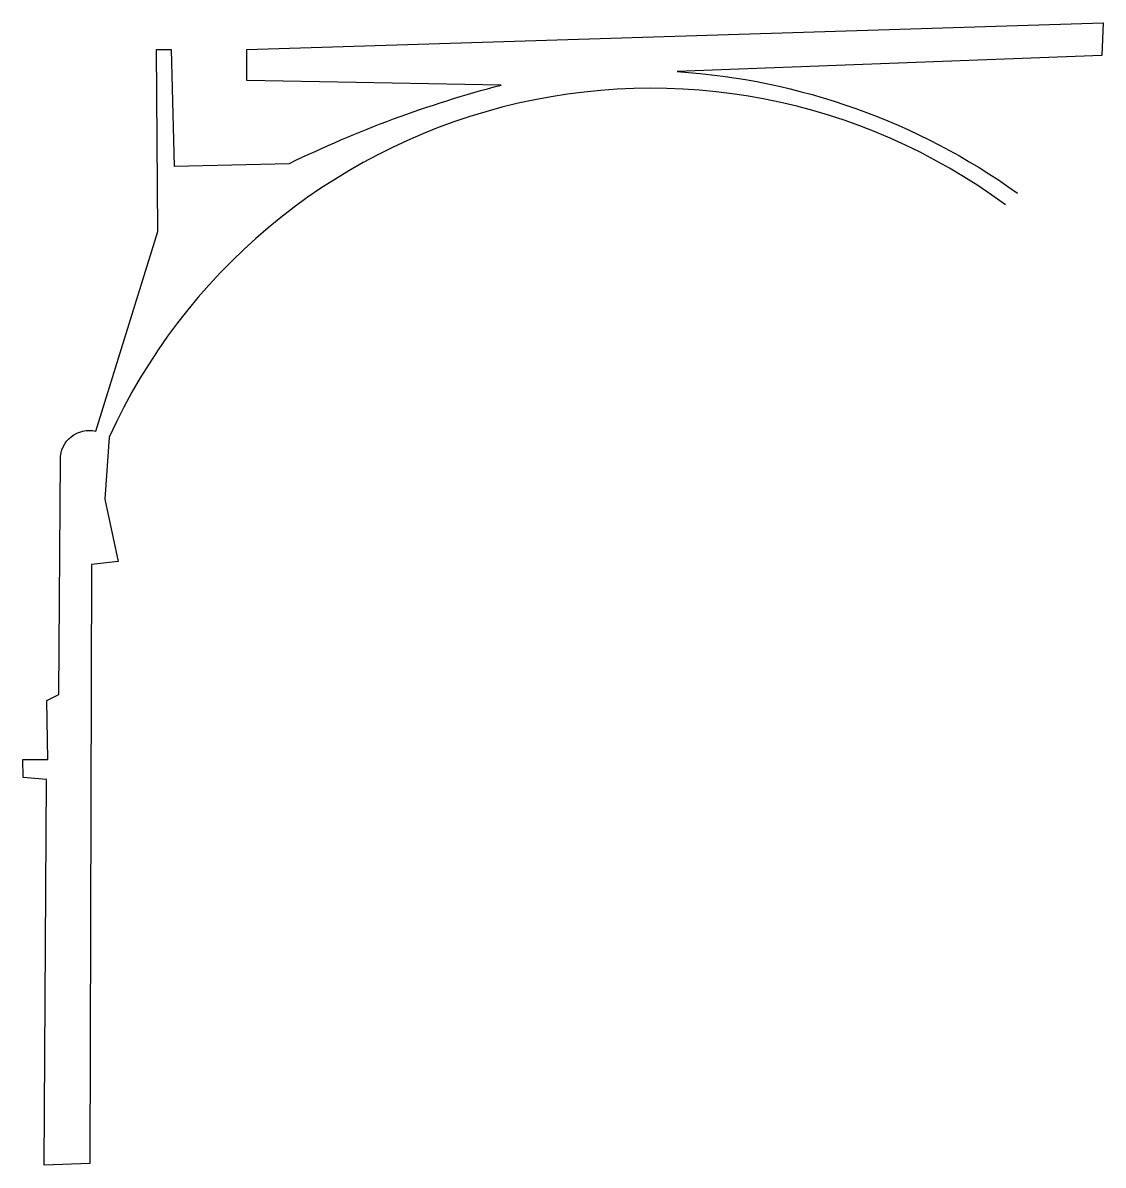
# Model space of a CAD drawing. Header units: metres. Extents: x 4207 to 5316, y -7331 to -6159.
import ezdxf

# ---------------------------------------------------------------- set-up
doc = ezdxf.new("R2010")
doc.units = ezdxf.units.M
doc.header["$LTSCALE"] = 0.0125
doc.header["$PDMODE"] = 35
doc.header["$PDSIZE"] = 0.1
doc.layers.add('MURI', color=7, linetype='Continuous', lineweight=9)

msp = doc.modelspace()

# ---------------------------------------------------------------- linework, layer by layer
msp.add_point((4244, -6848))
at = {"layer": 'MURI', "linetype": 'ByBlock', "lineweight": 30}
msp.add_lwpolyline([(5215.6, -6346.1, 0.476834), (4296, -6584.4), (4291.4, -6648.1), (4305.1, -6711.8), (4277.7, -6714.9), (4276.2, -7329.5), (4229.2, -7331), (4231.7, -6935.4), (4207.9, -6933.4), (4207.4, -6914.9), (4232.9, -6914.9), (4232.2, -6854.5), (4244.4, -6848.4), (4245.9, -6607.1, -0.484958), (4282.3, -6578.3), (4346, -6373.4), (4344.5, -6186.8), (4359.7, -6186.8), (4362.7, -6306.6), (4481.1, -6303.6, -0.049384), (4698.1, -6223.2), (4437.1, -6218.6), (4437.1, -6186.8), (5315.8, -6159.4), (5314.3, -6192.8), (4878.7, -6209.5, -0.140278), (5227.8, -6334)], format="xyb", dxfattribs=at)

doc.saveas('drawing.dxf')
